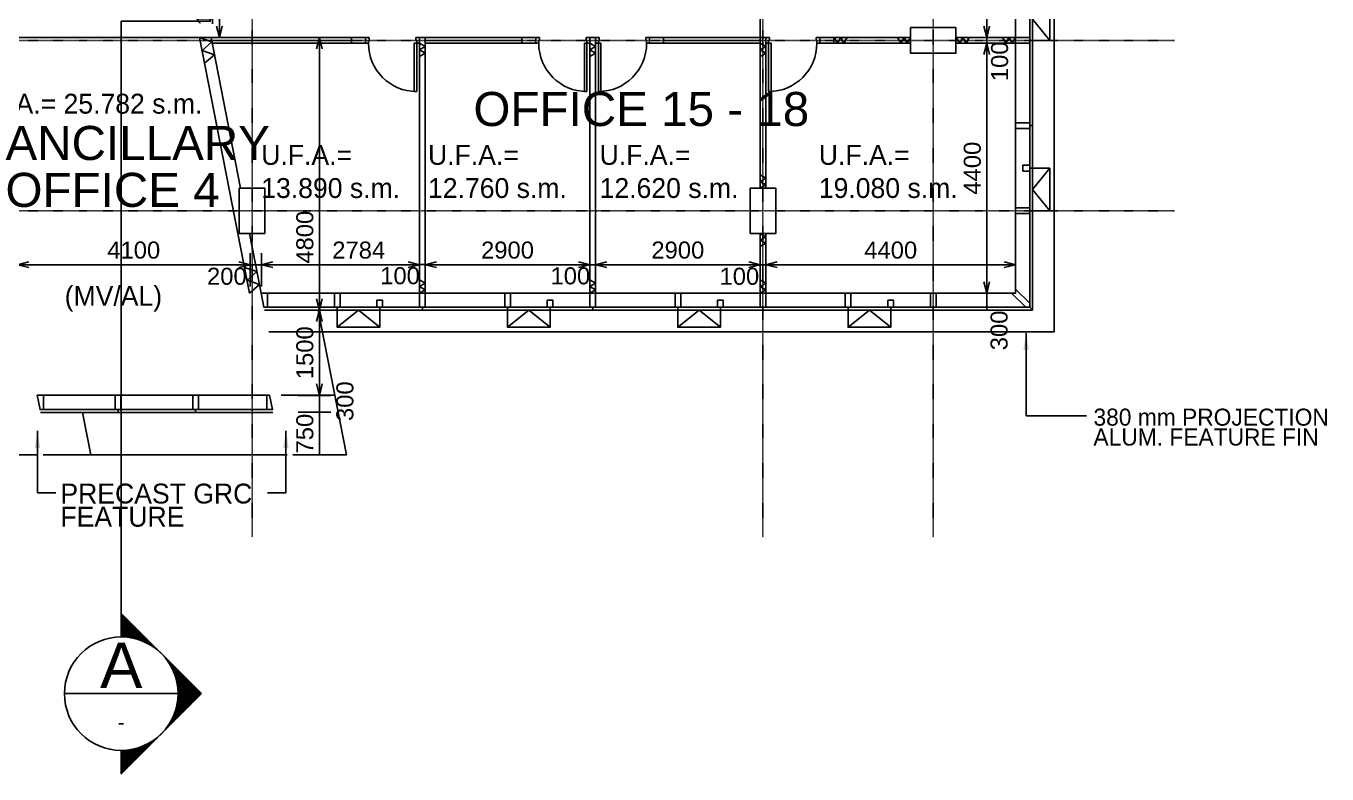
# Model space of a CAD drawing. Header units: millimetres. Extents: x 519 to 50132, y 345 to 55394.
# Drawn here: x 25263 to 48179, y 345 to 13516 of the extents above; entities that cross this region are included whole.
import ezdxf
from ezdxf.enums import TextEntityAlignment as Align

# ---------------------------------------------------------------- set-up
doc = ezdxf.new("R2010")
doc.units = ezdxf.units.MM
doc.linetypes.add('DASHDOT', pattern=[1, 0.5, -0.25, 0, -0.25])
doc.layers.get('0').update_dxf_attribs({"color": 8})
doc.layers.get('Defpoints').update_dxf_attribs({"color": 8})
for name, color, linetype in [('DLN020__', 8, 'DASHDOT'), ('DLN030', 8, 'Continuous'), ('DLN040__', 8, 'Continuous'), ('DLN041_1', 8, 'Continuous'), ('DLN052__', 8, 'Continuous'), ('DLN061__1', 8, 'Continuous'), ('DLN210__', 8, 'Continuous'), ('DLN220__', 8, 'Continuous'), ('DLN280__', 8, 'Continuous'), ('DLN314__', 8, 'Continuous'), ('DLN324__', 8, 'Continuous'), ('DLN325__', 8, 'Continuous'), ('FITDOOR', 8, 'Continuous'), ('MARK', 8, 'Continuous')]:
    doc.layers.add(name, color=color, linetype=linetype)
doc.styles.add('ROMANS', font='swissl.ttf')
doc.styles.add('SWIS721LT450', font='swissl.ttf')
doc.styles.add('SWIS721LT750', font='swissl.ttf')
doc.dimstyles.new('INTDIM', dxfattribs={"dimscale": 200, "dimtxt": 2.25, "dimasz": 1.5, "dimexe": 1, "dimexo": 0, "dimgap": 1, "dimtad": 1, "dimdec": 0, "dimrnd": 1, "dimzin": 1, "dimdsep": 46, "dimtxsty": 'SWIS721LT450', "dimcen": 1, "dimclrd": 256, "dimclre": 256, "dimclrt": 256, "dimaunit": 1, "dimadec": 3, "dimazin": 0, "dimtfac": 1, "dimtdec": 0, "dimtix": 1, "dimtmove": 2, "dimatfit": 0, "dimfxl": 1, "dimtolj": 1, "dimtzin": 0, "dimarcsym": 0})

# ---------------------------------------------------------------- blocks, each defined once
blk = doc.blocks.new('*D263')
at = {"layer": 'Defpoints', "color": 0, "transparency": 16777216}
for p in [(29856, 7014), (29856, 6714), (30430, 6714)]:
    blk.add_point(p, dxfattribs=at)
at = {"layer": 'DLN030', "lineweight": -2, "transparency": 16777216}
for p, q in [((30056, 7014), (30630, 7014)), ((30430, 7014), (30430, 6714)), ((30056, 6714), (30630, 6714))]:
    blk.add_line(p, q, dxfattribs=at)
at = {"layer": 'DLN030', "transparency": 16777216, "insert": (30881, 6910), "char_height": 300, "attachment_point": 5, "rotation": 90, "style": 'SWIS721LT450'}
blk.add_mtext('\\A1;300', dxfattribs=at)
blk = doc.blocks.new('DIMARR')
for p, q in [((-1, 0.25), (0, 0)), ((-1, 0), (0, 0)), ((0, 0), (-1, -0.25))]:
    blk.add_line(p, q)
blk = doc.blocks.new('*D264')
at = {"layer": 'Defpoints', "color": 0, "transparency": 16777216}
for p in [(29856, 6714), (29856, 5964), (30430, 5964)]:
    blk.add_point(p, dxfattribs=at)
at = {"layer": 'DLN030', "lineweight": -2, "transparency": 16777216}
for p, q in [((30056, 6714), (30630, 6714)), ((30430, 6714), (30430, 5964)), ((30056, 5964), (30630, 5964))]:
    blk.add_line(p, q, dxfattribs=at)
at = {"layer": 'DLN030', "transparency": 16777216, "insert": (30175, 6339), "char_height": 300, "attachment_point": 5, "rotation": 90, "style": 'SWIS721LT450'}
blk.add_mtext('\\A1;750', dxfattribs=at)
blk = doc.blocks.new('*D290')
at = {"layer": 'Defpoints', "color": 0, "transparency": 16777216}
for p in [(42760, 16213), (42186, 13313), (42760, 13313)]:
    blk.add_point(p, dxfattribs=at)
at = {"layer": 'DLN030', "lineweight": -2, "transparency": 16777216}
for p, q in [((42560, 16213), (41986, 16213)), ((42186, 16013), (42186, 13513)), ((42560, 13313), (41986, 13313))]:
    blk.add_line(p, q, dxfattribs=at)
at = {"layer": 'DLN030', "lineweight": -2, "transparency": 16777216, "xscale": 200, "yscale": 200, "zscale": 200}
for p, rotation in [((42186, 16213), 90), ((42186, 13313), 270)]:
    blk.add_blockref('DIMARR', p, dxfattribs=dict(at, rotation=rotation))
at = {"layer": 'DLN030', "transparency": 16777216, "insert": (41932, 14763), "char_height": 300, "attachment_point": 5, "rotation": 90, "style": 'SWIS721LT450'}
blk.add_mtext('\\A1;2900', dxfattribs=at)
blk = doc.blocks.new('*D292')
at = {"layer": 'Defpoints', "color": 0, "transparency": 16777216}
for p in [(42760, 13313), (42186, 13213), (42760, 13213)]:
    blk.add_point(p, dxfattribs=at)
at = {"layer": 'DLN030', "lineweight": -2, "transparency": 16777216}
for p, q in [((42560, 13313), (41986, 13313)), ((42186, 13313), (42186, 13213)), ((42560, 13213), (41986, 13213))]:
    blk.add_line(p, q, dxfattribs=at)
at = {"layer": 'DLN030', "transparency": 16777216, "insert": (42413, 12895), "char_height": 300, "attachment_point": 5, "rotation": 90, "style": 'SWIS721LT450'}
blk.add_mtext('\\A1;100', dxfattribs=at)
blk = doc.blocks.new('*D293')
at = {"layer": 'Defpoints', "color": 0, "transparency": 16777216}
for p in [(42186, 13213), (42760, 13213), (42760, 8813)]:
    blk.add_point(p, dxfattribs=at)
at = {"layer": 'DLN030', "lineweight": -2, "transparency": 16777216}
for p, q in [((42560, 13213), (41986, 13213)), ((42186, 9013), (42186, 13013)), ((42560, 8813), (41986, 8813))]:
    blk.add_line(p, q, dxfattribs=at)
at = {"layer": 'DLN030', "lineweight": -2, "transparency": 16777216, "xscale": 200, "yscale": 200, "zscale": 200}
for p, rotation in [((42186, 13213), 90), ((42186, 8813), 270)]:
    blk.add_blockref('DIMARR', p, dxfattribs=dict(at, rotation=rotation))
at = {"layer": 'DLN030', "transparency": 16777216, "insert": (41932, 11013), "char_height": 300, "attachment_point": 5, "rotation": 90, "style": 'SWIS721LT450'}
blk.add_mtext('\\A1;4400', dxfattribs=at)
blk = doc.blocks.new('*D294')
at = {"layer": 'Defpoints', "color": 0, "transparency": 16777216}
for p in [(42760, 8813), (42186, 8513), (42760, 8513)]:
    blk.add_point(p, dxfattribs=at)
at = {"layer": 'DLN030', "lineweight": -2, "transparency": 16777216}
for p, q in [((42560, 8813), (41986, 8813)), ((42186, 8813), (42186, 8513)), ((42560, 8513), (41986, 8513))]:
    blk.add_line(p, q, dxfattribs=at)
at = {"layer": 'DLN030', "transparency": 16777216, "insert": (42404, 8156), "char_height": 300, "attachment_point": 5, "rotation": 90, "style": 'SWIS721LT450'}
blk.add_mtext('\\A1;300', dxfattribs=at)
blk = doc.blocks.new('*D299')
at = {"layer": 'Defpoints', "color": 0, "transparency": 16777216}
for p in [(32194, 9314), (29410, 8732), (32194, 8732)]:
    blk.add_point(p, dxfattribs=at)
at = {"layer": 'DLN030', "lineweight": -2, "transparency": 16777216}
for p, q in [((29410, 8932), (29410, 9514)), ((32194, 8932), (32194, 9514)), ((29610, 9314), (31994, 9314))]:
    blk.add_line(p, q, dxfattribs=at)
at = {"layer": 'DLN030', "lineweight": -2, "transparency": 16777216, "xscale": 200, "yscale": 200, "zscale": 200, "rotation": 180}
blk.add_blockref('DIMARR', (29410, 9314), dxfattribs=at)
at = {"layer": 'DLN030', "lineweight": -2, "transparency": 16777216, "xscale": 200, "yscale": 200, "zscale": 200}
blk.add_blockref('DIMARR', (32194, 9314), dxfattribs=at)
at = {"layer": 'DLN030', "transparency": 16777216, "insert": (31123, 9569), "char_height": 300, "attachment_point": 5, "style": 'SWIS721LT450'}
blk.add_mtext('\\A1;2784', dxfattribs=at)
blk = doc.blocks.new('*D308')
at = {"layer": 'Defpoints', "color": 0, "transparency": 16777216}
for p in [(38194, 9314), (35294, 8732), (38194, 8732)]:
    blk.add_point(p, dxfattribs=at)
at = {"layer": 'DLN030', "lineweight": -2, "transparency": 16777216}
for p, q in [((35294, 8932), (35294, 9514)), ((38194, 8932), (38194, 9514)), ((35494, 9314), (37994, 9314))]:
    blk.add_line(p, q, dxfattribs=at)
at = {"layer": 'DLN030', "lineweight": -2, "transparency": 16777216, "xscale": 200, "yscale": 200, "zscale": 200, "rotation": 180}
blk.add_blockref('DIMARR', (35294, 9314), dxfattribs=at)
at = {"layer": 'DLN030', "lineweight": -2, "transparency": 16777216, "xscale": 200, "yscale": 200, "zscale": 200}
blk.add_blockref('DIMARR', (38194, 9314), dxfattribs=at)
at = {"layer": 'DLN030', "transparency": 16777216, "insert": (36744, 9569), "char_height": 300, "attachment_point": 5, "style": 'SWIS721LT450'}
blk.add_mtext('\\A1;2900', dxfattribs=at)
blk = doc.blocks.new('*D309')
at = {"layer": 'Defpoints', "color": 0, "transparency": 16777216}
for p in [(42694, 9314), (38294, 8732), (42694, 8732)]:
    blk.add_point(p, dxfattribs=at)
at = {"layer": 'DLN030', "lineweight": -2, "transparency": 16777216}
for p, q in [((38294, 8932), (38294, 9514)), ((42694, 8932), (42694, 9514)), ((38494, 9314), (42494, 9314))]:
    blk.add_line(p, q, dxfattribs=at)
at = {"layer": 'DLN030', "lineweight": -2, "transparency": 16777216, "xscale": 200, "yscale": 200, "zscale": 200, "rotation": 180}
blk.add_blockref('DIMARR', (38294, 9314), dxfattribs=at)
at = {"layer": 'DLN030', "lineweight": -2, "transparency": 16777216, "xscale": 200, "yscale": 200, "zscale": 200}
blk.add_blockref('DIMARR', (42694, 9314), dxfattribs=at)
at = {"layer": 'DLN030', "transparency": 16777216, "insert": (40494, 9569), "char_height": 300, "attachment_point": 5, "style": 'SWIS721LT450'}
blk.add_mtext('\\A1;4400', dxfattribs=at)
blk = doc.blocks.new('*D310')
at = {"layer": 'Defpoints', "color": 0, "transparency": 16777216}
for p in [(35294, 9314), (35194, 8732), (35294, 8732)]:
    blk.add_point(p, dxfattribs=at)
at = {"layer": 'DLN030', "lineweight": -2, "transparency": 16777216}
for p, q in [((35194, 8932), (35194, 9514)), ((35294, 8932), (35294, 9514)), ((35194, 9314), (35294, 9314))]:
    blk.add_line(p, q, dxfattribs=at)
at = {"layer": 'DLN030', "transparency": 16777216, "insert": (34851, 9115), "char_height": 300, "attachment_point": 5, "style": 'SWIS721LT450'}
blk.add_mtext('\\A1;100', dxfattribs=at)
blk = doc.blocks.new('*D317')
at = {"layer": 'Defpoints', "color": 0, "transparency": 16777216}
for p in [(38294, 9314), (38194, 8732), (38294, 8732)]:
    blk.add_point(p, dxfattribs=at)
at = {"layer": 'DLN030', "lineweight": -2, "transparency": 16777216}
for p, q in [((38194, 8932), (38194, 9514)), ((38294, 8932), (38294, 9514)), ((38194, 9314), (38294, 9314))]:
    blk.add_line(p, q, dxfattribs=at)
at = {"layer": 'DLN030', "transparency": 16777216, "insert": (37828, 9108), "char_height": 300, "attachment_point": 5, "style": 'SWIS721LT450'}
blk.add_mtext('\\A1;100', dxfattribs=at)
blk = doc.blocks.new('*D337')
at = {"layer": 'Defpoints', "color": 0, "transparency": 16777216}
for p in [(29210, 9314), (29210, 8732), (29410, 8732)]:
    blk.add_point(p, dxfattribs=at)
at = {"layer": 'DLN030', "lineweight": -2, "transparency": 16777216}
for p, q in [((29210, 8932), (29210, 9514)), ((29410, 8932), (29410, 9514)), ((29410, 9314), (29210, 9314))]:
    blk.add_line(p, q, dxfattribs=at)
at = {"layer": 'DLN030', "transparency": 16777216, "insert": (28800, 9108), "char_height": 300, "attachment_point": 5, "style": 'SWIS721LT450'}
blk.add_mtext('\\A1;200', dxfattribs=at)
blk = doc.blocks.new('*D338')
at = {"layer": 'Defpoints', "color": 0, "transparency": 16777216}
for p in [(25110, 9314), (25110, 8988), (29210, 8790)]:
    blk.add_point(p, dxfattribs=at)
at = {"layer": 'DLN030', "lineweight": -2, "transparency": 16777216}
for p, q in [((25110, 9188), (25110, 9514)), ((29210, 8990), (29210, 9514)), ((29010, 9314), (25310, 9314))]:
    blk.add_line(p, q, dxfattribs=at)
at = {"layer": 'DLN030', "lineweight": -2, "transparency": 16777216, "xscale": 200, "yscale": 200, "zscale": 200, "rotation": 180}
blk.add_blockref('DIMARR', (25110, 9314), dxfattribs=at)
at = {"layer": 'DLN030', "lineweight": -2, "transparency": 16777216, "xscale": 200, "yscale": 200, "zscale": 200}
blk.add_blockref('DIMARR', (29210, 9314), dxfattribs=at)
at = {"layer": 'DLN030', "transparency": 16777216, "insert": (27160, 9569), "char_height": 300, "attachment_point": 5, "style": 'SWIS721LT450'}
blk.add_mtext('\\A1;4100', dxfattribs=at)
blk = doc.blocks.new('*D342')
at = {"layer": 'Defpoints', "color": 0, "transparency": 16777216}
for p in [(29856, 13313), (30430, 13313), (29856, 8513)]:
    blk.add_point(p, dxfattribs=at)
at = {"layer": 'DLN030', "lineweight": -2, "transparency": 16777216}
for p, q in [((30056, 13313), (30630, 13313)), ((30430, 8713), (30430, 13113)), ((30056, 8513), (30630, 8513))]:
    blk.add_line(p, q, dxfattribs=at)
at = {"layer": 'DLN030', "lineweight": -2, "transparency": 16777216, "xscale": 200, "yscale": 200, "zscale": 200}
for p, rotation in [((30430, 13313), 90), ((30430, 8513), 270)]:
    blk.add_blockref('DIMARR', p, dxfattribs=dict(at, rotation=rotation))
at = {"layer": 'DLN030', "transparency": 16777216, "insert": (30175, 9797), "char_height": 300, "attachment_point": 5, "rotation": 90, "style": 'SWIS721LT450'}
blk.add_mtext('\\A1;4800', dxfattribs=at)
blk = doc.blocks.new('*D345')
at = {"layer": 'Defpoints', "color": 0, "transparency": 16777216}
for p in [(32294, 9318), (32194, 8735), (32294, 8735)]:
    blk.add_point(p, dxfattribs=at)
at = {"layer": 'DLN030', "lineweight": -2, "transparency": 16777216}
for p, q in [((32194, 8935), (32194, 9518)), ((32294, 8935), (32294, 9518)), ((32194, 9318), (32294, 9318))]:
    blk.add_line(p, q, dxfattribs=at)
at = {"layer": 'DLN030', "transparency": 16777216, "insert": (31851, 9118), "char_height": 300, "attachment_point": 5, "style": 'SWIS721LT450'}
blk.add_mtext('\\A1;100', dxfattribs=at)
blk = doc.blocks.new('*D346')
at = {"layer": 'Defpoints', "color": 0, "transparency": 16777216}
for p in [(35194, 9314), (32294, 8713), (35194, 8732)]:
    blk.add_point(p, dxfattribs=at)
at = {"layer": 'DLN030', "lineweight": -2, "transparency": 16777216}
for p, q in [((32294, 8913), (32294, 9514)), ((35194, 8932), (35194, 9514)), ((32494, 9314), (34994, 9314))]:
    blk.add_line(p, q, dxfattribs=at)
at = {"layer": 'DLN030', "lineweight": -2, "transparency": 16777216, "xscale": 200, "yscale": 200, "zscale": 200, "rotation": 180}
blk.add_blockref('DIMARR', (32294, 9314), dxfattribs=at)
at = {"layer": 'DLN030', "lineweight": -2, "transparency": 16777216, "xscale": 200, "yscale": 200, "zscale": 200}
blk.add_blockref('DIMARR', (35194, 9314), dxfattribs=at)
at = {"layer": 'DLN030', "transparency": 16777216, "insert": (33744, 9569), "char_height": 300, "attachment_point": 5, "style": 'SWIS721LT450'}
blk.add_mtext('\\A1;2900', dxfattribs=at)
blk = doc.blocks.new('DR1CR2')
at = {"layer": 'FITDOOR'}
for p, q in [((-50, 0), (-50, -50)), ((-50, 0), (0, 0)), ((0, 0), (0, -25)), ((-62.5, -50), (-50, -50)), ((-62.5, -50), (-62.5, -100)), ((-62.5, -100), (0, -100)), ((-12, -25), (0, -25)), ((-12, -75), (0, -75)), ((0, -75), (0, -100))]:
    blk.add_line(p, q, dxfattribs=at)
blk = doc.blocks.new('DR1AD')
at = {"layer": 'FITDOOR'}
for p, q in [((-45, 1), (0, 1)), ((-45, 1), (-45, 0)), ((0, 0), (0, 1)), ((-45, 0), (0, 0))]:
    blk.add_line(p, q, dxfattribs=at)
blk = doc.blocks.new('DR1AM')
at = {"layer": 'FITDOOR'}
blk.add_arc((0, 0), 1, 90, 180, dxfattribs=at)
blk = doc.blocks.new('DR1CL2')
at = {"layer": 'FITDOOR'}
for p, q in [((50, 0), (0, 0)), ((0, 0), (0, -25)), ((50, 0), (50, -50)), ((12, -25), (0, -25)), ((0, -75), (0, -100)), ((12, -75), (0, -75)), ((62.5, -100), (0, -100)), ((62.5, -50), (50, -50)), ((62.5, -50), (62.5, -100))]:
    blk.add_line(p, q, dxfattribs=at)
blk = doc.blocks.new('*D383')
at = {"layer": 'Defpoints', "color": 0, "transparency": 16777216}
for p in [(29244, 14663), (28670, 13313), (29244, 13313)]:
    blk.add_point(p, dxfattribs=at)
at = {"layer": 'DLN030', "lineweight": -2, "transparency": 16777216}
for p, q in [((29044, 14663), (28470, 14663)), ((28670, 14463), (28670, 13513)), ((29044, 13313), (28470, 13313))]:
    blk.add_line(p, q, dxfattribs=at)
at = {"layer": 'DLN030', "lineweight": -2, "transparency": 16777216, "xscale": 200, "yscale": 200, "zscale": 200}
for p, rotation in [((28670, 14663), 90), ((28670, 13313), 270)]:
    blk.add_blockref('DIMARR', p, dxfattribs=dict(at, rotation=rotation))
at = {"layer": 'DLN030', "transparency": 16777216, "insert": (28416, 13988), "char_height": 300, "attachment_point": 5, "rotation": 90, "style": 'SWIS721LT450'}
blk.add_mtext('\\A1;1350', dxfattribs=at)
blk = doc.blocks.new('*X37')
for p, q in [((65977, 54838), (66066, 54838)), ((65989, 54850), (66066, 54850)), ((66002, 54862), (66066, 54862)), ((66014, 54875), (66066, 54875)), ((66027, 54888), (66066, 54888)), ((66039, 54900), (66066, 54900)), ((66052, 54912), (66066, 54912)), ((66064, 54925), (66066, 54925)), ((65802, 54662), (66066, 54662)), ((65814, 54675), (66066, 54675)), ((65827, 54688), (66066, 54688)), ((65839, 54700), (66066, 54700)), ((65852, 54712), (66066, 54712)), ((65864, 54725), (66066, 54725)), ((65877, 54738), (66066, 54738)), ((65889, 54750), (66066, 54750)), ((65902, 54762), (66066, 54762)), ((65914, 54775), (66066, 54775)), ((65927, 54788), (66066, 54788)), ((65939, 54800), (66066, 54800)), ((65952, 54812), (66066, 54812)), ((65964, 54825), (66066, 54825)), ((65627, 54488), (65646, 54488)), ((65639, 54500), (65665, 54500)), ((65652, 54512), (65686, 54512)), ((65664, 54525), (65708, 54525)), ((65677, 54538), (65732, 54538)), ((65689, 54550), (65758, 54550)), ((65702, 54562), (65788, 54562)), ((65714, 54575), (65821, 54575)), ((65727, 54588), (65861, 54588)), ((65739, 54600), (65912, 54600)), ((65752, 54612), (65993, 54612)), ((65764, 54625), (66066, 54625)), ((65777, 54638), (66066, 54638)), ((65789, 54650), (66066, 54650)), ((65452, 54312), (65463, 54312)), ((65464, 54325), (65473, 54325)), ((65477, 54338), (65483, 54338)), ((65489, 54350), (65493, 54350)), ((65502, 54362), (65504, 54362)), ((65514, 54375), (65515, 54375)), ((65527, 54388), (65527, 54388)), ((65552, 54412), (65552, 54412)), ((65564, 54425), (65566, 54425)), ((65577, 54438), (65580, 54438)), ((65589, 54450), (65595, 54450)), ((65602, 54462), (65611, 54462)), ((65614, 54475), (65628, 54475)), ((65289, 54150), (65372, 54150)), ((65302, 54162), (65377, 54162)), ((65314, 54175), (65382, 54175)), ((65327, 54188), (65388, 54188)), ((65339, 54200), (65394, 54200)), ((65352, 54212), (65401, 54212)), ((65364, 54225), (65407, 54225)), ((65377, 54238), (65414, 54238)), ((65389, 54250), (65422, 54250)), ((65402, 54262), (65429, 54262)), ((65414, 54275), (65437, 54275)), ((65427, 54288), (65445, 54288)), ((65439, 54300), (65454, 54300)), ((65114, 53975), (65324, 53975)), ((65127, 53988), (65326, 53988)), ((65139, 54000), (65328, 54000)), ((65152, 54012), (65330, 54012)), ((65164, 54025), (65333, 54025)), ((65177, 54038), (65336, 54038)), ((65189, 54050), (65339, 54050)), ((65202, 54062), (65342, 54062)), ((65214, 54075), (65346, 54075)), ((65227, 54088), (65349, 54088)), ((65239, 54100), (65353, 54100)), ((65252, 54112), (65357, 54112)), ((65264, 54125), (65362, 54125)), ((65277, 54138), (65367, 54138)), ((65009, 53862), (65316, 53862)), ((65014, 53875), (65316, 53875)), ((65021, 53850), (65316, 53850)), ((65027, 53888), (65316, 53888)), ((65034, 53838), (65316, 53838)), ((65039, 53900), (65317, 53900)), ((65046, 53825), (65317, 53825)), ((65052, 53912), (65317, 53912)), ((65059, 53812), (65318, 53812)), ((65064, 53925), (65318, 53925)), ((65071, 53800), (65319, 53800)), ((65077, 53938), (65319, 53938)), ((65089, 53950), (65321, 53950)), ((65102, 53962), (65322, 53962)), ((65084, 53788), (65320, 53788)), ((65096, 53775), (65321, 53775)), ((65109, 53762), (65323, 53762)), ((65121, 53750), (65325, 53750)), ((65134, 53738), (65327, 53738)), ((65146, 53725), (65329, 53725)), ((65159, 53712), (65332, 53712)), ((65171, 53700), (65334, 53700)), ((65184, 53688), (65337, 53688)), ((65196, 53675), (65341, 53675)), ((65209, 53662), (65344, 53662)), ((65221, 53650), (65348, 53650)), ((65234, 53638), (65352, 53638)), ((65246, 53625), (65356, 53625)), ((65259, 53612), (65360, 53612)), ((65271, 53600), (65365, 53600)), ((65284, 53588), (65369, 53588)), ((65296, 53575), (65375, 53575)), ((65309, 53562), (65380, 53562)), ((65321, 53550), (65386, 53550)), ((65334, 53538), (65392, 53538)), ((65346, 53525), (65398, 53525)), ((65359, 53512), (65404, 53512)), ((65371, 53500), (65411, 53500)), ((65384, 53488), (65418, 53488)), ((65396, 53475), (65426, 53475)), ((65409, 53462), (65434, 53462)), ((65421, 53450), (65442, 53450)), ((65434, 53438), (65450, 53438)), ((65446, 53425), (65459, 53425)), ((65459, 53412), (65469, 53412)), ((65471, 53400), (65478, 53400)), ((65484, 53388), (65488, 53388)), ((65496, 53375), (65499, 53375)), ((65509, 53362), (65510, 53362)), ((65521, 53350), (65522, 53350)), ((65546, 53325), (65546, 53325)), ((65559, 53312), (65560, 53312)), ((65571, 53300), (65574, 53300)), ((65584, 53288), (65589, 53288)), ((65596, 53275), (65604, 53275)), ((65609, 53262), (65621, 53262)), ((65621, 53250), (65638, 53250)), ((65634, 53238), (65657, 53238)), ((65646, 53225), (65677, 53225)), ((65659, 53212), (65698, 53212)), ((65671, 53200), (65721, 53200)), ((65684, 53188), (65746, 53188)), ((65696, 53175), (65774, 53175)), ((65709, 53162), (65806, 53162)), ((65721, 53150), (65843, 53150)), ((65734, 53138), (65888, 53138)), ((65746, 53125), (65950, 53125)), ((65759, 53112), (66066, 53112)), ((65771, 53100), (66066, 53100)), ((65784, 53088), (66066, 53088)), ((65796, 53075), (66066, 53075)), ((65809, 53062), (66066, 53062)), ((65821, 53050), (66066, 53050)), ((65834, 53038), (66066, 53038)), ((65846, 53025), (66066, 53025)), ((65859, 53012), (66066, 53012)), ((65871, 53000), (66066, 53000)), ((65884, 52988), (66066, 52988)), ((65896, 52975), (66066, 52975)), ((65909, 52962), (66066, 52962)), ((65921, 52950), (66066, 52950)), ((65934, 52938), (66066, 52938)), ((65946, 52925), (66066, 52925)), ((65959, 52912), (66066, 52912)), ((65971, 52900), (66066, 52900)), ((65984, 52888), (66066, 52888)), ((65996, 52875), (66066, 52875)), ((66009, 52862), (66066, 52862)), ((66021, 52850), (66066, 52850)), ((66034, 52838), (66066, 52838)), ((66046, 52825), (66066, 52825)), ((66059, 52812), (66066, 52812))]:
    blk.add_line(p, q)
blk = doc.blocks.new('SECDR')
at = {"layer": 'MARK'}
for p, q in [((0, 0), (0, -1)), ((1.414, -2), (0, -0.586)), ((1, -2), (-1, -2)), ((1.414, -2), (0, -3.414)), ((0, -3), (0, -3.414))]:
    blk.add_line(p, q, dxfattribs=at)
for start, end in [(90, 270), (270, 90)]:
    blk.add_arc((0, -2), 1, start, end, dxfattribs=at)
at = {"layer": 'MARK', "xscale": 0.001333333333604969, "yscale": 0.001333333333604969, "zscale": 0.001333333333604969, "rotation": 180}
blk.add_blockref('*X37', (88.088, 69.821), dxfattribs=at)
at = {"layer": 'MARK', "style": 'ROMANS'}
for tag, height, p in [('SECDR1', 0.8, (0, -1.5)), ('SECDR2', 0.267, (0, -2.5))]:
    blk.add_attdef(tag, text='', height=height, dxfattribs=at).set_placement(p, align=Align.MIDDLE)
blk = doc.blocks.new('*D397')
at = {"layer": 'Defpoints', "color": 0, "transparency": 16777216}
for p in [(29856, 8513), (30430, 8513), (29856, 7013)]:
    blk.add_point(p, dxfattribs=at)
at = {"layer": 'DLN030', "lineweight": -2, "transparency": 16777216}
for p, q in [((30056, 8513), (30630, 8513)), ((30430, 7213), (30430, 8313)), ((30056, 7013), (30630, 7013))]:
    blk.add_line(p, q, dxfattribs=at)
at = {"layer": 'DLN030', "lineweight": -2, "transparency": 16777216, "xscale": 200, "yscale": 200, "zscale": 200}
for p, rotation in [((30430, 8513), 90), ((30430, 7013), 270)]:
    blk.add_blockref('DIMARR', p, dxfattribs=dict(at, rotation=rotation))
at = {"layer": 'DLN030', "transparency": 16777216, "insert": (30175, 7763), "char_height": 300, "attachment_point": 5, "rotation": 90, "style": 'SWIS721LT450'}
blk.add_mtext('\\A1;1500', dxfattribs=at)
blk = doc.blocks.new('A$C75032E79')
at = {"layer": 'DLN314__', "ltscale": 0.05}
blk.add_lwpolyline([(-750, 0), (0, 0), (0, 300), (-750, 300)], close=True, dxfattribs=at)
blk.add_lwpolyline([(-750, 300), (-375, 0), (0, 300)], dxfattribs=at)
blk = doc.blocks.new('MAGENTA')
at = {"layer": 'DLN314__'}
blk.add_line((-212508, -468222), (-212508, -468172), dxfattribs=at)
blk.add_lwpolyline([(-212458, -468472), (-212458, -468222), (-212558, -468222), (-212558, -468472)], close=True, dxfattribs=at)
blk = doc.blocks.new('MAGETA-2')
at = {"layer": 'DLN314__'}
blk.add_line((-211908, -468637), (-211908, -468587), dxfattribs=at)
blk.add_lwpolyline([(-211858, -468762), (-211858, -468637), (-211958, -468637), (-211958, -468762)], close=True, dxfattribs=at)
blk = doc.blocks.new('MAGENTA-3')
at = {"layer": 'DLN314__'}
blk.add_line((-214208, -468222), (-214258, -468172), dxfattribs=at)
blk.add_lwpolyline([(-213958, -468543), (-213958, -468472), (-213887, -468472), (-214137, -468222), (-214208, -468222), (-214208, -468293)], close=True, dxfattribs=at)
blk = doc.blocks.new('w')
at = {"layer": 'DLN061__1'}
for p, q in [((-380707, -515975), (-380854, -515719)), ((-380707, -515975), (-380559, -515719)), ((-380411, -515975), (-380559, -515719)), ((-380411, -515975), (-380263, -515719))]:
    blk.add_line(p, q, dxfattribs=at)

msp = doc.modelspace()

# ---------------------------------------------------------------- linework, layer by layer
at = {"layer": 'DLN020__'}
for p, q in [((29243.8, 4513.1), (29243.8, 51263.1)), ((38243.8, 4513.1), (38243.8, 51263.1)), ((41243.8, 4513.1), (41243.8, 51263.1)), ((1814.6, 13263.1), (45493.8, 13263.1)), ((1814.6, 10263.1), (45493.8, 10263.1))]:
    msp.add_line(p, q, dxfattribs=at)
at = {"layer": 'DLN052__', "ltscale": 0.05}
msp.add_lwpolyline([(28506.8, 16374.5), (28506.8, 13601.6), (26939.7, 13601.6), (26939.7, 3759.7)], dxfattribs=at)
at = {"layer": 'DLN210__'}
for p, q in [((29757.9, 7013.1), (30700.4, 7013.1)), ((26406.3, 5963.1), (26259.2, 6713.1)), ((25563.8, 5963.1), (29863.8, 5963.1))]:
    msp.add_line(p, q, dxfattribs=at)
msp.add_lwpolyline([(30406.3, 8513.1), (30906.3, 5963.1), (29963.8, 5963.1)], dxfattribs=at)
at = {"layer": 'DLN220__', "ltscale": 0.05}
for p, q in [((38193.8, 16213.1), (38193.8, 13313.1)), ((28318.8, 13313.1), (24226.4, 13313.1)), ((25463.8, 5963.1), (24883.8, 5963.1))]:
    msp.add_line(p, q, dxfattribs=at)
at = {"layer": 'DLN220__'}
for p, q in [((29201.1, 8813.1), (28318.8, 13313.1)), ((28318.8, 13313.1), (28522.6, 13313.1)), ((29042.2, 10663.1), (28522.6, 13313.1)), ((30993.8, 13313.1), (31243.8, 13313.1)), ((30993.8, 13313.1), (30993.8, 13213.1)), ((31243.8, 13213.1), (31243.8, 13313.1)), ((31243.8, 13313.1), (31243.8, 13213.1)), ((31243.8, 13313.1), (31243.8, 13213.1)), ((31243.8, 13213.1), (31243.8, 13313.1)), ((31243.8, 13313.1), (31243.8, 13213.1)), ((31243.8, 13313.1), (31243.8, 13213.1)), ((32293.8, 13313.1), (32193.8, 13313.1)), ((32193.8, 8813.1), (32193.8, 13313.1)), ((32293.8, 8813.1), (32293.8, 13313.1)), ((33993.8, 13313.1), (34243.8, 13313.1)), ((33993.8, 13313.1), (33993.8, 13213.1)), ((34243.8, 13213.1), (34243.8, 13313.1)), ((34243.8, 13313.1), (34243.8, 13213.1)), ((34243.8, 13313.1), (34243.8, 13213.1)), ((35293.8, 13313.1), (35193.8, 13313.1)), ((35193.8, 8813.1), (35193.8, 13313.1)), ((35293.8, 8813.1), (35293.8, 13313.1)), ((36243.8, 13213.1), (36243.8, 13313.1)), ((36243.8, 13313.1), (36243.8, 13213.1)), ((36493.8, 13313.1), (36243.8, 13313.1)), ((36243.8, 13313.1), (36243.8, 13213.1)), ((36493.8, 13313.1), (36493.8, 13213.1)), ((38293.8, 13313.1), (38193.8, 13313.1)), ((38193.8, 10663.1), (38193.8, 13313.1)), ((38293.8, 10663.1), (38293.8, 13313.1)), ((40843.8, 13313.1), (39243.8, 13313.1)), ((39243.8, 13213.1), (39243.8, 13313.1)), ((39493.8, 13213.1), (39493.8, 13313.1)), ((42693.8, 13313.1), (41643.8, 13313.1)), ((30993.8, 13213.1), (31243.8, 13213.1)), ((33993.8, 13213.1), (34243.8, 13213.1)), ((36493.8, 13213.1), (36243.8, 13213.1)), ((40843.8, 13213.1), (39243.8, 13213.1)), ((42693.8, 13213.1), (41643.8, 13213.1)), ((29405, 8813.1), (29199.1, 9863.1)), ((38193.8, 8813.1), (38193.8, 9863.1)), ((38293.8, 8813.1), (38293.8, 9863.1))]:
    msp.add_line(p, q, dxfattribs=at)
at = {"layer": 'DLN280__'}
msp.add_line((25520.5, 6713.6), (25520.5, 6713.6), dxfattribs=at)
for points in [[(41643.8, 13488.1), (40843.8, 13488.1), (40843.8, 13038.1), (41643.8, 13038.1)], [(29018.8, 10663.1), (29018.8, 9863.1), (29468.8, 9863.1), (29468.8, 10663.1)], [(38018.8, 10663.1), (38018.8, 9863.1), (38468.8, 9863.1), (38468.8, 10663.1)]]:
    msp.add_lwpolyline(points, close=True, dxfattribs=at)
at = {"layer": 'DLN314__'}
for p, q in [((42693.8, 8813.1), (42693.8, 19757.2)), ((42943.8, 8563.1), (42943.8, 19678.7)), ((42993.8, 8513.1), (42993.8, 19663.1)), ((43373.8, 8133.1), (43373.8, 19543.8)), ((29405, 8813.1), (42693.8, 8813.1)), ((29454, 8563.1), (42943.8, 8563.1)), ((29463.8, 8513.1), (42993.8, 8513.1)), ((29538.3, 8133.1), (43373.8, 8133.1)), ((25461.7, 7013.1), (29554.1, 7013.1)), ((25510.7, 6763.1), (29603.1, 6763.1)), ((25520.5, 6713.1), (29612.9, 6713.1)), ((25520.5, 6713.1), (29612.9, 6713.1)), ((25642.7, 5963.1), (25642.7, 5963.1)), ((25642.7, 5963.1), (25642.7, 5963.1))]:
    msp.add_line(p, q, dxfattribs=at)
for points in [[(29405, 8813.1), (29454, 8563.1), (29513.8, 8563.1), (29513.8, 8813.1)], [(25461.7, 7013.1), (25510.7, 6763.1), (25570.5, 6763.1), (25570.5, 7013.1)], [(29504.1, 7013.1), (29504.1, 6763.1), (29603.1, 6763.1), (29554.1, 7013.1)]]:
    msp.add_lwpolyline(points, close=True, dxfattribs=at)
at = {"layer": 'DLN324__'}
for p, q in [((28522.6, 13313.1), (30993.8, 13313.1)), ((32293.8, 13313.1), (33993.8, 13313.1)), ((38193.8, 13313.1), (36493.8, 13313.1)), ((28532.4, 13263.1), (30993.8, 13263.1)), ((28542.2, 13213.1), (30993.8, 13213.1)), ((32293.8, 13263.1), (33993.8, 13263.1)), ((32293.8, 13213.1), (33993.8, 13213.1)), ((38193.8, 13263.1), (36493.8, 13263.1)), ((38193.8, 13213.1), (36493.8, 13213.1))]:
    msp.add_line(p, q, dxfattribs=at)

# ---------------------------------------------------------------- block references
at = {"layer": 'DLN052__', "ltscale": 0.05, "xscale": 1000, "yscale": 1000, "zscale": 1000}
msp.add_blockref('SECDR', (26939.7, 3759.7), dxfattribs=at).add_auto_attribs({'SECDR1': 'A', 'SECDR2': '-'})
at = {"layer": 'DLN061__1'}
for p, xscale, yscale, zscale, rotation in [((-424224.5, 227310), 0.7812500000071383, 0.7812500000071383, 0.7812500000071383, 101.0946761573562), ((-169259.1, 161753.4), 0.390625, 0.390625, 0.390625, 90), ((-166259.1, 161753.4), 0.390625, 0.390625, 0.390625, 90), ((-163259.1, 161753.4), 0.390625, 0.390625, 0.390625, 90), ((-163259.1, -137877.3), -0.390625, 0.390625, 0.390625, 90), ((-163259.1, 158403.4), 0.390625, 0.390625, 0.390625, 90), ((-423430.9, 223263.2), 0.7812500000071383, 0.7812500000071383, 0.7812500000071383, 101.0946761573562), ((-169259.1, 157584.3), 0.390625, 0.390625, 0.390625, 90), ((-166259.1, 157584.3), 0.390625, 0.390625, 0.390625, 90), ((-163259.1, 157584.3), 0.390625, 0.390625, 0.390625, 90)]:
    msp.add_blockref('w', p, dxfattribs=dict(at, xscale=xscale, yscale=yscale, zscale=zscale, rotation=rotation))
at = {"layer": 'DLN061__1', "xscale": 0.390625, "yscale": 0.390625, "zscale": 0.390625}
for p in [(188268.2, 214766), (189384.1, 214766), (190418.2, 214766), (191234.1, 214766)]:
    msp.add_blockref('w', p, dxfattribs=at)
at = {"layer": 'DLN314__', "ltscale": 0.05}
for p, rotation in [((42993.8, 13263.1), 270), ((42993.8, 10263.1), 270), ((30743.8, 8513.1), 180), ((33743.8, 8513.1), 180), ((36743.8, 8513.1), 180), ((39743.8, 8513.1), 180)]:
    msp.add_blockref('A$C75032E79', p, dxfattribs=dict(at, rotation=rotation))
at = {"layer": 'DLN314__'}
for name, p, rotation in [('MAGENTA', (511165.7, -199244.5), 270), ('MAGENTA', (511165.7, -200744.5), 270), ('MAGETA-2', (511580.6, -200894.7), 270), ('MAGENTA', (511165.7, -202244.5), 270), ('MAGENTA', (-181763.8, -459658.9), 180), ('MAGENTA', (-180263.8, -459658.9), 180), ('MAGENTA', (-178763.8, -459658.9), 180), ('MAGENTA', (-177263.8, -459658.9), 180), ('MAGENTA', (-175763.8, -459658.9), 180), ('MAGENTA', (-174263.8, -459658.9), 180), ('MAGENTA', (-172763.8, -459658.9), 180), ('MAGENTA', (-171263.8, -459658.9), 180), ('MAGENTA-3', (-171263.8, -459658.9), 179.9999999276627), ('MAGETA-2', (-180414, -460073.8), 180), ('MAGETA-2', (-177414, -460073.8), 180), ('MAGETA-2', (-174414, -460073.8), 180), ('MAGETA-2', (-171414, -460073.8), 180), ('MAGENTA', (-185622.9, -461458.9), 180), ('MAGENTA', (-184258.8, -461458.9), 180)]:
    msp.add_blockref(name, p, dxfattribs=dict(at, rotation=rotation))
at = {"layer": 'DLN325__', "xscale": -1, "rotation": 180}
for name, p in [('DR1CL2', (31243.8, 13213.1)), ('DR1CR2', (32193.8, 13213.1)), ('DR1CL2', (34243.8, 13213.1)), ('DR1CR2', (35193.8, 13213.1))]:
    msp.add_blockref(name, p, dxfattribs=at)
at = {"layer": 'DLN325__', "rotation": 180}
for name, p in [('DR1CR2', (35293.8, 13213.1)), ('DR1CL2', (36243.8, 13213.1)), ('DR1CR2', (38293.8, 13213.1)), ('DR1CL2', (39243.8, 13213.1))]:
    msp.add_blockref(name, p, dxfattribs=at)
at = {"layer": 'DLN325__', "yscale": 850, "zscale": 850}
for p, xscale, rotation in [((32143.8, 13213.1), -850, 180), ((35143.8, 13213.1), -850, 180), ((35343.8, 13213.1), 850, 179.9999999999922), ((38343.8, 13213.1), 850, 179.9999999999922)]:
    msp.add_blockref('DR1AM', p, dxfattribs=dict(at, xscale=xscale, rotation=rotation))
at = {"layer": 'DLN325__', "xscale": -1, "yscale": 850, "rotation": 180}
for p in [(32143.8, 13213.1), (35143.8, 13213.1)]:
    msp.add_blockref('DR1AD', p, dxfattribs=at)
at = {"layer": 'DLN325__', "yscale": 850, "rotation": 180}
for p in [(35343.8, 13213.1), (38343.8, 13213.1)]:
    msp.add_blockref('DR1AD', p, dxfattribs=at)

# ---------------------------------------------------------------- texts
at = {"layer": 'DLN040__', "attachment_point": 7, "line_spacing_factor": 0.7, "style": 'SWIS721LT750'}
for s, insert, char_height, width in [('{\\fUnivers|b0|i0|c0|p34;380 mm PROJECTION ALUM. FEATURE FIN}', (44065.2, 6124.8), 300, 4867.131), ('{\\fUnivers|b0|i0|c0|p34;PRECAST GRC FEATURE}', (25868.2, 4694.9), 350, 4317.27)]:
    msp.add_mtext(s, dxfattribs=dict(at, insert=insert, char_height=char_height, width=width))
at = {"layer": 'DLN041_1', "style": 'SWIS721LT750'}
for s, p in [('OFFICE 15 - 18', (33143.5, 11755.1)), ('ANCILLARY', (24901.2, 11156.8)), ('OFFICE 4', (24901.2, 10331))]:
    msp.add_text(s, height=600, dxfattribs=at).set_placement(p)
at = {"layer": 'DLN041_1', "char_height": 350, "attachment_point": 7, "style": 'SWIS721LT750'}
for s, insert, width in [('{\\fUnivers|b0|i0|c0|p34;U.F.A.= 25.782 s.m.}', (24193.9, 11968.9), 7280.208), ('{\\fUnivers|b0|i0|c0|p34;U.F.A.= \\P13.890 s.m.}', (29406.1, 10483.5), 3069.175), ('{\\fUnivers|b0|i0|c0|p34;U.F.A.= \\P12.760 s.m.}', (32343.5, 10483.5), 3069.175), ('{\\fUnivers|b0|i0|c0|p34;U.F.A.= \\P12.620 s.m.}', (35366.6, 10483.5), 3069.175), ('{\\fUnivers|b0|i0|c0|p34;U.F.A.= \\P19.080 s.m.}', (39227.3, 10483.5), 3069.175), ('{\\fUnivers|b0|i0|c0|p34;(MV/AL)}', (25943.4, 8484.6), 9007.441)]:
    msp.add_mtext(s, dxfattribs=dict(at, insert=insert, width=width))

# ---------------------------------------------------------------- dimensions: what is measured, and where the dimension line sits
at = {"layer": 'DLN030'}
for base, p1, p2, angle, picture, middle in [((42186.4, 13313.1), (42759.7, 16213.1), (42759.7, 13313.1), 90, '*D290', (41932.2, 14763.1)), ((28670.5, 13313.1), (29243.8, 14663.1), (29243.8, 13313.1), 90, '*D383', (28416.3, 13988.1)), ((42186.4, 13213.1), (42759.7, 8813.1), (42759.7, 13213.1), 270, '*D293', (41932.2, 11013.1)), ((30429.6, 8513.1), (29856.3, 7013.1), (29856.3, 8513.1), 90, '*D397', (30175.4, 7763.1)), ((30429.6, 5963.6), (29856.3, 6713.6), (29856.3, 5963.6), 90, '*D264', (30175.4, 6338.6))]:
    dim = msp.add_linear_dim(base=base, p1=p1, p2=p2, angle=angle, dimstyle='INTDIM', override={"dimscale": 1, "dimtxt": 300, "dimasz": 200, "dimexe": 200, "dimexo": 200, "dimgap": 100, "dimrnd": 0, "dimzin": 0, "dimblk": 'DIMARR', "dimcen": 200, "dimclrt": 256}, dxfattribs=at)
    dim.commit()
    dim.dimension.update_dxf_attribs({"geometry": picture, "text_midpoint": middle})
for base, p1, p2, picture, middle in [((30429.6, 13313.1), (29856.3, 8513.1), (29856.3, 13313.1), '*D342', (30175.4, 9796.7)), ((42186.4, 13213.1), (42759.7, 13313.1), (42759.7, 13213.1), '*D292', (42413.2, 12894.6)), ((42186.4, 8513.1), (42759.7, 8813.1), (42759.7, 8513.1), '*D294', (42404.1, 8156)), ((30429.6, 6713.6), (29856.3, 7013.6), (29856.3, 6713.6), '*D263', (30881.3, 6910.4))]:
    dim = msp.add_linear_dim(base=base, p1=p1, p2=p2, angle=90, dimstyle='INTDIM', override={"dimscale": 1, "dimtxt": 300, "dimasz": 200, "dimexe": 200, "dimexo": 200, "dimgap": 100, "dimrnd": 0, "dimzin": 0, "dimblk": 'DIMARR', "dimcen": 200, "dimclrt": 256}, dxfattribs=at)
    dim.commit()
    dim.dimension.update_dxf_attribs({"geometry": picture, "text_midpoint": middle, "dimtype": 160})
for base, p1, p2, picture, middle in [((25109.9, 9314.5), (29209.9, 8789.9), (25109.9, 8987.7), '*D338', (27159.9, 9568.7)), ((35193.8, 9314.5), (32293.8, 8713.1), (35193.8, 8732.4), '*D346', (33743.8, 9568.7)), ((38193.8, 9314.5), (35293.8, 8732.4), (38193.8, 8732.4), '*D308', (36743.8, 9568.7)), ((42693.8, 9314.5), (38293.8, 8732.4), (42693.8, 8732.4), '*D309', (40493.8, 9568.7))]:
    dim = msp.add_linear_dim(base=base, p1=p1, p2=p2, dimstyle='INTDIM', override={"dimscale": 1, "dimtxt": 300, "dimasz": 200, "dimexe": 200, "dimexo": 200, "dimgap": 100, "dimrnd": 0, "dimzin": 0, "dimblk": 'DIMARR', "dimcen": 200, "dimclrt": 256}, dxfattribs=at)
    dim.commit()
    dim.dimension.update_dxf_attribs({"geometry": picture, "text_midpoint": middle})
for base, p1, p2, picture, middle in [((32193.8, 9314.5), (29409.9, 8732.4), (32193.8, 8732.4), '*D299', (31123.3, 9568.7)), ((32293.8, 9317.5), (32193.8, 8735.5), (32293.8, 8735.5), '*D345', (31850.6, 9118.1)), ((35293.8, 9314.5), (35193.8, 8732.4), (35293.8, 8732.4), '*D310', (34850.6, 9115)), ((38293.8, 9314.5), (38193.8, 8732.4), (38293.8, 8732.4), '*D317', (37828, 9107.7))]:
    dim = msp.add_linear_dim(base=base, p1=p1, p2=p2, dimstyle='INTDIM', override={"dimscale": 1, "dimtxt": 300, "dimasz": 200, "dimexe": 200, "dimexo": 200, "dimgap": 100, "dimrnd": 0, "dimzin": 0, "dimblk": 'DIMARR', "dimcen": 200, "dimclrt": 256}, dxfattribs=at)
    dim.commit()
    dim.dimension.update_dxf_attribs({"geometry": picture, "text_midpoint": middle, "dimtype": 160})
dim = msp.add_linear_dim(base=(29209.9, 9314.5), p1=(29409.9, 8732.4), p2=(29209.9, 8732.4), text='200', dimstyle='INTDIM', override={"dimscale": 1, "dimtxt": 300, "dimasz": 200, "dimexe": 200, "dimexo": 200, "dimgap": 100, "dimrnd": 0, "dimzin": 0, "dimblk": 'DIMARR', "dimcen": 200, "dimclrt": 256}, dxfattribs=at)
dim.commit()
dim.dimension.update_dxf_attribs({"geometry": '*D337', "text_midpoint": (28799.5, 9108.3), "dimtype": 160})

# ---------------------------------------------------------------- leaders
at = {"layer": 'DLN040__'}
for points, override in [([(42878.8, 8110.7), (42878.8, 6650.5), (43940.6, 6650.5)], {"dimgap": 1, "dimtad": 0}), ([(25464.5, 6385.2), (25464.5, 5294.2), (25788, 5294.2)], {"dimtad": 0}), ([(29841, 6385.2), (29841, 5294.2), (29517.5, 5294.2)], {"dimtad": 0})]:
    msp.add_leader(points, dimstyle='INTDIM', override=override, dxfattribs=at)

doc.saveas('drawing.dxf')
